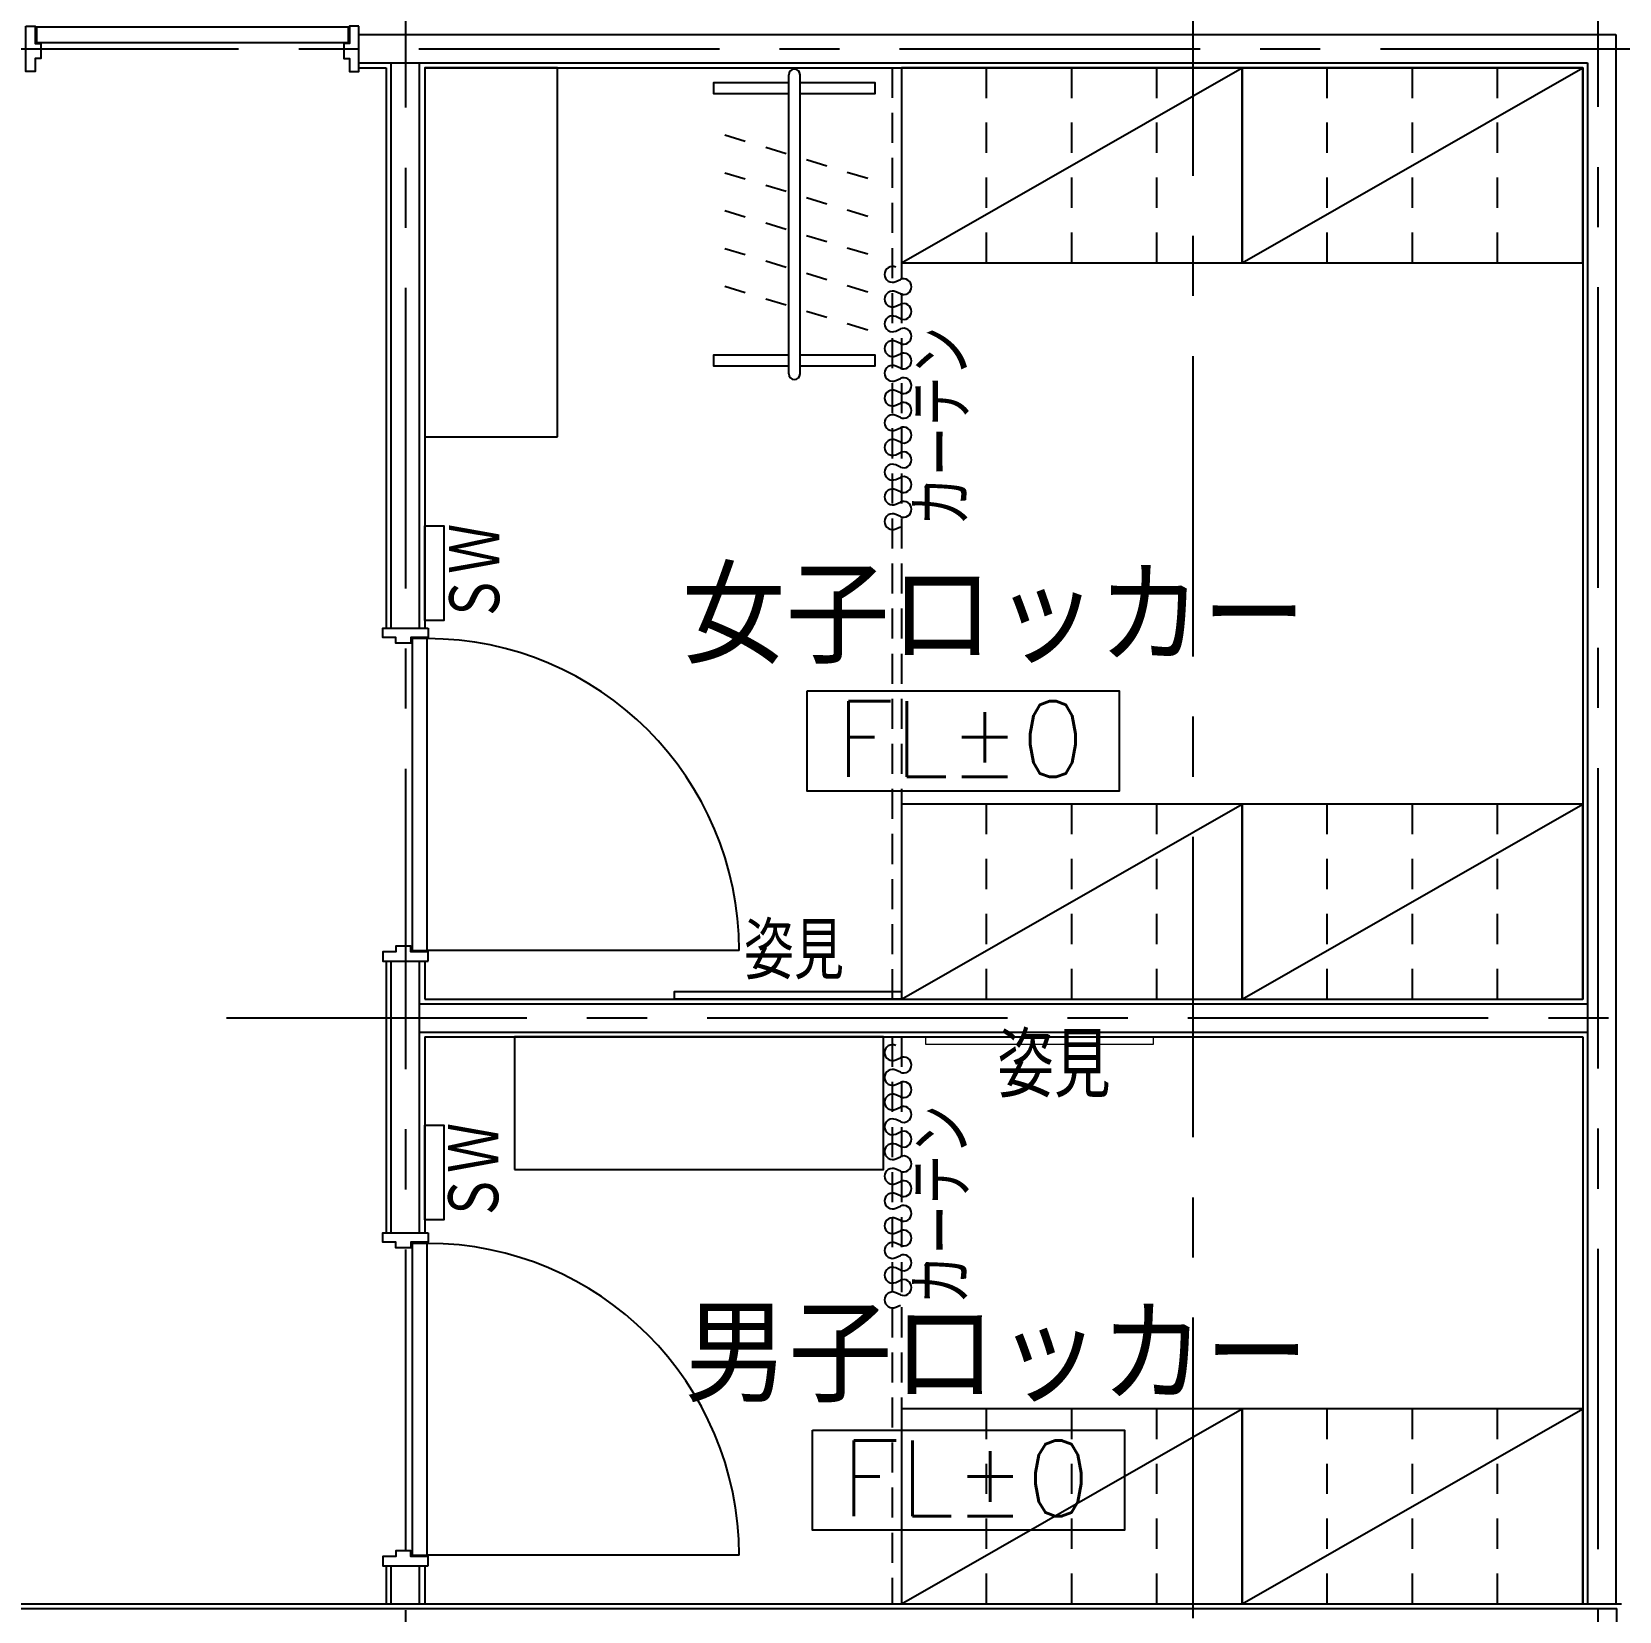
# Model space of a CAD drawing. Extents: x -119186 to 81195, y 1816 to 147180.
# Drawn here: x 36339 to 40532, y 25175 to 29348 of the extents above; entities that cross this region are included whole.
import ezdxf
from ezdxf.enums import TextEntityAlignment as Align

# ---------------------------------------------------------------- set-up
doc = ezdxf.new("R2010")
doc.units = 0
doc.header["$LTSCALE"] = 12.7
doc.header["$MEASUREMENT"] = 0
doc.linetypes.add('CENTER', pattern=[2, 1.25, -0.25, 0.25, -0.25])
doc.linetypes.add('HIDDEN2', pattern=[0.1875, 0.125, -0.0625])
doc.layers.get('0').update_dxf_attribs({"linetype": 'CONTINUOUS'})
for name, color, linetype in [('80_SHELL_TEXT', 7, 'CONTINUOUS'), ('A_建築（什器）', 8, 'CONTINUOUS'), ('A_建築（建具）', 2, 'CONTINUOUS'), ('A_建築（新設・仕上げ）', 2, 'CONTINUOUS'), ('A_建築（軽鉄下地）', 8, 'CONTINUOUS'), ('A_通り芯', 8, 'CENTER')]:
    doc.layers.add(name, color=color, linetype=linetype)
doc.styles.add('eqsp1', font='simplex.shx', dxfattribs={"bigfont": 'extfont.shx'})
doc.styles.get("Standard").update_dxf_attribs({"font": 'txt', "bigfont": 'BIGFONT.SHX'})

# ---------------------------------------------------------------- blocks, each defined once
blk = doc.blocks.new('パイプハンガータテ伸縮タイプ')
at = {"color": 0}
for p, q in [((-15, 15), (-15, 805)), ((15, 15), (15, 805)), ((-129.6, 629.2), (-183.5, 645.5)), ((-21.9, 596.4), (-75.8, 612.8)), ((-129.6, 529.2), (-183.5, 545.5)), ((85.9, 563.7), (32, 580.1)), ((193.7, 530.9), (139.8, 547.3)), ((-21.9, 496.4), (-75.8, 512.8)), ((85.9, 463.7), (32, 480.1)), ((-129.6, 429.2), (-183.5, 445.5)), ((193.7, 430.9), (139.8, 447.3)), ((-21.9, 396.4), (-75.8, 412.8)), ((85.9, 363.7), (32, 380.1)), ((-129.6, 329.2), (-183.5, 345.5)), ((193.7, 330.9), (139.8, 347.3)), ((-21.9, 296.4), (-75.8, 312.8)), ((85.9, 263.7), (32, 280.1)), ((-129.6, 229.2), (-183.5, 245.5)), ((-21.9, 196.4), (-75.8, 212.8)), ((193.7, 230.9), (139.8, 247.3)), ((85.9, 163.7), (32, 180.1)), ((193.7, 130.9), (139.8, 147.3))]:
    blk.add_line(p, q, dxfattribs=at)
for points in [[(-15, 755), (-212.5, 755), (-212.5, 785), (-15, 785)], [(15, 785), (212.5, 785), (212.5, 755), (15, 755)], [(-15, 35), (-212.5, 35), (-212.5, 65), (-15, 65)], [(15, 65), (212.5, 65), (212.5, 35), (15, 35)]]:
    blk.add_lwpolyline(points, dxfattribs=at)
for centre, start, end in [((0, 805), 0, 180), ((0, 15), 180, 0)]:
    blk.add_arc(centre, 15, start, end, dxfattribs=at)
blk = doc.blocks.new('*U33')
at = {"linetype": 'Continuous', "lineweight": 0}
blk.add_lwpolyline([(0, 0), (0, 20), (600, 20), (600, 0)], close=True, dxfattribs=at)
at = {"color": 150, "style": 'eqsp1', "width": 0.8}
blk.add_text('姿見', height=170, dxfattribs=at).set_placement((338.2, -191.1), align=Align.BOTTOM_CENTER)

msp = doc.modelspace()

# ---------------------------------------------------------------- linework, layer by layer
for points in [[(37377.41, 27792.44), (37377.41, 28042.44), (37427.41, 28042.44), (37427.41, 27792.44)], [(37377.41, 26209.75), (37377.41, 26459.75), (37427.41, 26459.75), (37427.41, 26209.75)]]:
    msp.add_lwpolyline(points, close=True)
at = {"layer": '80_SHELL_TEXT', "color": 0}
for points in [[(38386.69, 27606.53), (39211.04, 27606.53), (39211.04, 27341.92), (38386.69, 27341.92)], [(38401.26, 25653.93), (39225.61, 25653.93), (39225.61, 25389.32), (38401.26, 25389.32)]]:
    msp.add_lwpolyline(points, close=True, dxfattribs=at)
at = {"layer": 'A_建築（什器）', "linetype": 'HIDDEN2', "ltscale": 50}
for p, q in [((38611.16, 29252.63), (38611.16, 26792.64)), ((38636.16, 29252.63), (38636.16, 26792.64)), ((38611.16, 26692.64), (38611.16, 25195.13)), ((38636.16, 26692.64), (38636.16, 25195.13))]:
    msp.add_line(p, q, dxfattribs=at)
at = {"layer": 'A_建築（什器）'}
for p, q in [((38636.16, 28737.63), (39536.16, 29252.63)), ((38861.16, 29172.63), (38861.16, 29252.63)), ((39086.16, 29172.63), (39086.16, 29252.63)), ((39311.16, 29172.63), (39311.16, 29252.63)), ((39536.16, 28737.63), (40436.16, 29252.64)), ((39761.16, 29172.63), (39761.16, 29252.63)), ((39986.16, 29172.64), (39986.16, 29252.64)), ((40211.16, 29172.64), (40211.16, 29252.64)), ((38861.16, 29027.63), (38861.16, 29107.63)), ((39086.16, 29027.63), (39086.16, 29107.63)), ((39311.16, 29027.63), (39311.16, 29107.63)), ((39761.16, 29027.63), (39761.16, 29107.63)), ((39986.16, 29027.64), (39986.16, 29107.64)), ((40211.16, 29027.64), (40211.16, 29107.64)), ((38861.16, 28882.63), (38861.16, 28962.63)), ((39086.16, 28882.63), (39086.16, 28962.63)), ((39311.16, 28882.63), (39311.16, 28962.63)), ((39761.16, 28882.63), (39761.16, 28962.63)), ((39986.16, 28882.64), (39986.16, 28962.64)), ((40211.16, 28882.64), (40211.16, 28962.64)), ((38861.16, 28737.63), (38861.16, 28817.63)), ((39086.16, 28737.63), (39086.16, 28817.63)), ((39311.16, 28737.63), (39311.16, 28817.63)), ((39761.16, 28737.63), (39761.16, 28817.63)), ((39986.16, 28737.64), (39986.16, 28817.64)), ((40211.16, 28737.64), (40211.16, 28817.64)), ((38621.38, 28687.69), (38633.18, 28693.1)), ((38633.19, 28655.03), (38621.38, 28660.45)), ((38633.17, 28655.03), (38621.38, 28660.45)), ((38621.38, 28622.38), (38633.19, 28627.79)), ((38621.38, 28622.37), (38633.18, 28627.79)), ((38633.19, 28589.72), (38621.38, 28595.14)), ((38621.38, 28557.07), (38633.19, 28562.48)), ((38633.19, 28524.4), (38621.38, 28529.83)), ((38633.18, 28524.41), (38621.39, 28529.83)), ((38621.38, 28491.75), (38633.18, 28497.17)), ((38621.38, 28491.75), (38633.19, 28497.17)), ((38633.19, 28459.09), (38621.38, 28464.52)), ((38621.38, 28426.44), (38633.18, 28431.86)), ((38633.17, 28393.79), (38621.38, 28399.2)), ((38621.38, 28361.13), (38633.18, 28366.55)), ((38633.17, 28328.47), (38621.38, 28333.89)), ((38621.38, 28295.82), (38633.18, 28301.23)), ((38633.17, 28263.16), (38621.38, 28268.58)), ((38621.38, 28230.5), (38633.18, 28235.92)), ((38633.17, 28197.85), (38621.38, 28203.27)), ((38621.38, 28165.19), (38633.18, 28170.61)), ((38633.17, 28132.54), (38621.38, 28137.96)), ((38633.17, 28132.54), (38621.38, 28137.95)), ((38621.38, 28099.88), (38633.18, 28105.3)), ((38633.17, 28067.23), (38621.38, 28072.64)), ((38621.38, 28034.57), (38633.18, 28039.99)), ((38636.16, 26792.63), (39536.16, 27307.64)), ((38861.16, 27227.63), (38861.16, 27307.63)), ((39086.16, 27227.64), (39086.16, 27307.64)), ((39311.16, 27227.64), (39311.16, 27307.64)), ((39536.16, 26792.64), (40436.16, 27307.64)), ((39761.16, 27227.64), (39761.16, 27307.64)), ((39986.16, 27227.64), (39986.16, 27307.64)), ((40211.16, 27227.64), (40211.16, 27307.64)), ((38861.16, 27082.63), (38861.16, 27162.63)), ((39086.16, 27082.64), (39086.16, 27162.64)), ((39311.16, 27082.64), (39311.16, 27162.64)), ((39761.16, 27082.64), (39761.16, 27162.64)), ((39986.16, 27082.64), (39986.16, 27162.64)), ((40211.16, 27082.64), (40211.16, 27162.64)), ((38861.16, 26937.63), (38861.16, 27017.63)), ((39086.16, 26937.64), (39086.16, 27017.64)), ((39311.16, 26937.64), (39311.16, 27017.64)), ((39761.16, 26937.64), (39761.16, 27017.64)), ((39986.16, 26937.64), (39986.16, 27017.64)), ((40211.16, 26937.64), (40211.16, 27017.64)), ((38861.16, 26792.63), (38861.16, 26872.63)), ((39086.16, 26792.64), (39086.16, 26872.64)), ((39311.16, 26792.64), (39311.16, 26872.64)), ((39761.16, 26792.64), (39761.16, 26872.64)), ((39986.16, 26792.64), (39986.16, 26872.64)), ((40211.16, 26792.64), (40211.16, 26872.64)), ((38621.38, 26631.94), (38633.18, 26637.35)), ((38633.19, 26599.28), (38621.38, 26604.7)), ((38633.17, 26599.28), (38621.38, 26604.7)), ((38621.38, 26566.62), (38633.19, 26572.04)), ((38621.38, 26566.62), (38633.18, 26572.04)), ((38633.19, 26533.97), (38621.38, 26539.39)), ((38621.38, 26501.31), (38633.19, 26506.73)), ((38633.19, 26468.65), (38621.38, 26474.07)), ((38633.18, 26468.66), (38621.39, 26474.08)), ((38621.38, 26436), (38633.18, 26441.42)), ((38621.38, 26436), (38633.19, 26441.42)), ((38633.19, 26403.34), (38621.38, 26408.76)), ((38621.38, 26370.69), (38633.18, 26376.11)), ((38633.17, 26338.04), (38621.38, 26343.45)), ((38621.38, 26305.38), (38633.18, 26310.8)), ((38633.17, 26272.72), (38621.38, 26278.14)), ((38621.38, 26240.07), (38633.18, 26245.48)), ((38633.17, 26207.41), (38621.38, 26212.83)), ((38621.38, 26174.75), (38633.18, 26180.17)), ((38633.17, 26142.1), (38621.38, 26147.52)), ((38621.38, 26109.44), (38633.18, 26114.86)), ((38633.17, 26076.79), (38621.38, 26082.21)), ((38633.17, 26076.79), (38621.38, 26082.2)), ((38621.38, 26044.13), (38633.18, 26049.55)), ((38633.17, 26011.48), (38621.38, 26016.89)), ((38621.38, 25978.82), (38633.18, 25984.24)), ((38636.16, 25195.13), (39536.16, 25710.14)), ((38861.16, 25630.13), (38861.16, 25710.13)), ((39086.16, 25630.14), (39086.16, 25710.14)), ((39311.16, 25630.14), (39311.16, 25710.14)), ((39536.16, 25195.14), (40436.16, 25710.14)), ((39761.16, 25630.14), (39761.16, 25710.14)), ((39986.16, 25630.14), (39986.16, 25710.14)), ((40211.16, 25630.14), (40211.16, 25710.14)), ((38861.16, 25485.13), (38861.16, 25565.13)), ((39086.16, 25485.14), (39086.16, 25565.14)), ((39311.16, 25485.14), (39311.16, 25565.14)), ((39761.16, 25485.14), (39761.16, 25565.14)), ((39986.16, 25485.14), (39986.16, 25565.14)), ((40211.16, 25485.14), (40211.16, 25565.14)), ((38861.16, 25340.13), (38861.16, 25420.13)), ((39086.16, 25340.14), (39086.16, 25420.14)), ((39311.16, 25340.14), (39311.16, 25420.14)), ((39761.16, 25340.14), (39761.16, 25420.14)), ((39986.16, 25340.14), (39986.16, 25420.14)), ((40211.16, 25340.14), (40211.16, 25420.14)), ((38861.16, 25195.13), (38861.16, 25275.13)), ((39086.16, 25195.14), (39086.16, 25275.14)), ((39311.16, 25195.14), (39311.16, 25275.14)), ((39761.16, 25195.14), (39761.16, 25275.14)), ((39986.16, 25195.14), (39986.16, 25275.14)), ((40211.16, 25195.14), (40211.16, 25275.14))]:
    msp.add_line(p, q, dxfattribs=at)
for points in [[(37727.41, 28277.64), (37727.41, 29252.64), (37377.41, 29252.64), (37377.41, 28277.64)], [(38636.16, 28737.63), (39536.16, 28737.63), (39536.16, 29252.63), (38636.16, 29252.63)], [(39536.16, 28737.63), (40436.16, 28737.64), (40436.16, 29252.64), (39536.16, 29252.63)], [(38636.16, 26792.63), (39536.16, 26792.64), (39536.16, 27307.64), (38636.16, 27307.63)], [(39536.16, 26792.64), (40436.16, 26792.64), (40436.16, 27307.64), (39536.16, 27307.64)], [(38036.17, 26792.64), (38036.17, 26812.64), (38636.17, 26812.64), (38636.17, 26792.64)], [(37613.86, 26342.64), (38588.86, 26342.64), (38588.86, 26692.64), (37613.86, 26692.64)], [(38636.16, 25195.13), (39536.16, 25195.14), (39536.16, 25710.14), (38636.16, 25710.13)], [(39536.16, 25195.14), (40436.16, 25195.14), (40436.16, 25710.14), (39536.16, 25710.14)]]:
    msp.add_lwpolyline(points, close=True, dxfattribs=at)
for centre, radius, start, end in [((38612.64, 28706.72), 20.94, 65.34521, 179.9952), ((38612.64, 28706.73), 20.94, 65.34521, 179.9952), ((38612.65, 28706.72), 20.95, 179.99583, 294.63877), ((38612.65, 28706.73), 20.95, 179.99583, 294.63877), ((38612.64, 28706.73), 20.95, 179.99583, 294.63877), ((38641.92, 28674.06), 20.95, 359.99583, 114.63877), ((38612.64, 28641.42), 20.94, 65.34521, 179.9952), ((38612.64, 28641.41), 20.94, 65.34521, 179.9952), ((38641.92, 28674.07), 20.95, 245.32968, 359.98772), ((38612.65, 28641.42), 20.95, 179.99583, 294.63877), ((38612.65, 28641.41), 20.95, 179.99583, 294.63877), ((38612.64, 28641.41), 20.95, 179.99583, 294.63877), ((38641.92, 28608.75), 20.95, 359.99583, 114.63877), ((38641.93, 28608.75), 20.94, 245.34503, 0.00416), ((38612.64, 28576.11), 20.94, 65.34521, 179.9952), ((38612.65, 28576.11), 20.95, 179.99583, 294.63877), ((38641.92, 28543.44), 20.95, 359.99583, 114.63877), ((38612.64, 28510.79), 20.94, 65.34521, 179.9952), ((38612.65, 28510.79), 20.94, 65.34521, 179.9952), ((38641.92, 28543.45), 20.95, 245.32968, 359.98772), ((38612.64, 28510.79), 20.95, 179.99583, 294.63877), ((38612.65, 28510.79), 20.95, 179.99583, 294.63877), ((38612.65, 28510.79), 20.95, 179.99583, 294.63877), ((38641.92, 28478.13), 20.95, 359.99583, 114.63877), ((38641.92, 28478.13), 20.95, 359.99583, 114.63877), ((38641.92, 28478.13), 20.94, 245.34503, 0.00416), ((38612.64, 28445.48), 20.94, 65.34521, 179.9952), ((38612.64, 28445.48), 20.95, 179.99583, 294.63877), ((38612.64, 28380.17), 20.94, 65.34521, 179.9952), ((38641.92, 28412.82), 20.95, 245.32968, 359.98772), ((38641.92, 28412.82), 20.95, 359.99583, 114.63877), ((38612.65, 28380.17), 20.95, 179.99583, 294.63877), ((38612.64, 28380.17), 20.95, 179.99583, 294.63877), ((38641.92, 28347.51), 20.95, 359.99583, 114.63877), ((38612.64, 28314.86), 20.94, 65.34521, 179.9952), ((38612.65, 28314.86), 20.95, 179.99583, 294.63877), ((38612.64, 28314.86), 20.95, 179.99583, 294.63877), ((38641.92, 28347.51), 20.95, 245.32968, 359.98772), ((38612.64, 28249.54), 20.94, 65.34521, 179.9952), ((38641.92, 28282.2), 20.95, 245.32968, 359.98772), ((38641.92, 28282.19), 20.95, 359.99583, 114.63877), ((38612.65, 28249.54), 20.95, 179.99583, 294.63877), ((38612.64, 28249.54), 20.95, 179.99583, 294.63877), ((38641.92, 28216.88), 20.95, 359.99583, 114.63877), ((38612.64, 28184.23), 20.94, 65.34521, 179.9952), ((38612.65, 28184.23), 20.95, 179.99583, 294.63877), ((38612.64, 28184.23), 20.95, 179.99583, 294.63877), ((38641.92, 28216.88), 20.95, 245.32968, 359.98772), ((38641.92, 28151.57), 20.95, 245.32968, 359.98772), ((38641.92, 28151.57), 20.95, 245.32968, 359.98772), ((38641.92, 28151.57), 20.95, 359.99583, 114.63877), ((38612.64, 28118.92), 20.94, 65.34521, 179.9952), ((38612.64, 28118.92), 20.94, 65.34521, 179.9952), ((38612.65, 28118.92), 20.95, 179.99583, 294.63877), ((38612.65, 28118.92), 20.95, 179.99583, 294.63877), ((38612.64, 28118.92), 20.95, 179.99583, 294.63877), ((38641.92, 28086.26), 20.95, 359.99583, 114.63877), ((38612.64, 28053.61), 20.94, 65.34521, 179.9952), ((38641.92, 28086.26), 20.95, 245.32968, 359.98772), ((38612.65, 28053.61), 20.95, 179.99583, 294.63877), ((38612.64, 28053.61), 20.95, 179.99583, 294.63877), ((38612.64, 26650.97), 20.94, 65.34521, 179.9952), ((38612.64, 26650.98), 20.94, 65.34521, 179.9952), ((38612.65, 26650.97), 20.95, 179.99583, 294.63877), ((38612.65, 26650.98), 20.95, 179.99583, 294.63877), ((38612.64, 26650.98), 20.95, 179.99583, 294.63877), ((38641.92, 26618.31), 20.95, 359.99583, 114.63877), ((38612.64, 26585.66), 20.94, 65.34521, 179.9952), ((38612.64, 26585.66), 20.94, 65.34521, 179.9952), ((38641.92, 26618.32), 20.95, 245.32968, 359.98772), ((38612.65, 26585.66), 20.95, 179.99583, 294.63877), ((38612.65, 26585.66), 20.95, 179.99583, 294.63877), ((38612.64, 26585.66), 20.95, 179.99583, 294.63877), ((38641.92, 26553), 20.95, 359.99583, 114.63877), ((38641.93, 26553), 20.94, 245.34503, 0.00416), ((38612.64, 26520.35), 20.94, 65.34521, 179.9952), ((38612.65, 26520.35), 20.95, 179.99583, 294.63877), ((38641.92, 26487.69), 20.95, 359.99583, 114.63877), ((38612.64, 26455.04), 20.94, 65.34521, 179.9952), ((38612.65, 26455.04), 20.94, 65.34521, 179.9952), ((38641.92, 26487.7), 20.95, 245.32968, 359.98772), ((38612.64, 26455.04), 20.95, 179.99583, 294.63877), ((38612.65, 26455.04), 20.95, 179.99583, 294.63877), ((38612.65, 26455.04), 20.95, 179.99583, 294.63877), ((38641.92, 26422.38), 20.95, 359.99583, 114.63877), ((38641.92, 26422.38), 20.95, 359.99583, 114.63877), ((38641.92, 26422.37), 20.94, 245.34503, 0.00416), ((38612.64, 26389.73), 20.94, 65.34521, 179.9952), ((38612.64, 26389.73), 20.95, 179.99583, 294.63877), ((38612.64, 26324.42), 20.94, 65.34521, 179.9952), ((38641.92, 26357.07), 20.95, 245.32968, 359.98772), ((38641.92, 26357.07), 20.95, 359.99583, 114.63877), ((38612.65, 26324.42), 20.95, 179.99583, 294.63877), ((38612.64, 26324.42), 20.95, 179.99583, 294.63877), ((38641.92, 26291.76), 20.95, 359.99583, 114.63877), ((38612.64, 26259.11), 20.94, 65.34521, 179.9952), ((38612.65, 26259.11), 20.95, 179.99583, 294.63877), ((38612.64, 26259.11), 20.95, 179.99583, 294.63877), ((38641.92, 26291.76), 20.95, 245.32968, 359.98772), ((38612.64, 26193.79), 20.94, 65.34521, 179.9952), ((38641.92, 26226.45), 20.95, 245.32968, 359.98772), ((38641.92, 26226.44), 20.95, 359.99583, 114.63877), ((38612.65, 26193.79), 20.95, 179.99583, 294.63877), ((38612.64, 26193.79), 20.95, 179.99583, 294.63877), ((38641.92, 26161.13), 20.95, 359.99583, 114.63877), ((38612.64, 26128.48), 20.94, 65.34521, 179.9952), ((38612.65, 26128.48), 20.95, 179.99583, 294.63877), ((38612.64, 26128.48), 20.95, 179.99583, 294.63877), ((38641.92, 26161.13), 20.95, 245.32968, 359.98772), ((38641.92, 26095.82), 20.95, 245.32968, 359.98772), ((38641.92, 26095.82), 20.95, 245.32968, 359.98772), ((38641.92, 26095.82), 20.95, 359.99583, 114.63877), ((38612.64, 26063.17), 20.94, 65.34521, 179.9952), ((38612.64, 26063.17), 20.94, 65.34521, 179.9952), ((38612.65, 26063.17), 20.95, 179.99583, 294.63877), ((38612.65, 26063.17), 20.95, 179.99583, 294.63877), ((38612.64, 26063.17), 20.95, 179.99583, 294.63877), ((38641.92, 26030.51), 20.95, 359.99583, 114.63877), ((38612.64, 25997.86), 20.94, 65.34521, 179.9952), ((38641.92, 26030.51), 20.95, 245.32968, 359.98772), ((38612.65, 25997.86), 20.95, 179.99583, 294.63877), ((38612.64, 25997.86), 20.95, 179.99583, 294.63877)]:
    msp.add_arc(centre, radius, start, end, dxfattribs=at)
at = {"layer": 'A_建築（建具）'}
for p, q in [((38207.16, 26920.64), (37383.16, 26920.64)), ((38207.16, 25323.14), (37383.16, 25323.14))]:
    msp.add_line(p, q, dxfattribs=at)
for points in [[(36322.91, 29362.64), (36347.91, 29362.64), (36347.91, 29316.64), (36362.91, 29316.64), (36362.91, 29276.64), (36347.91, 29276.64), (36347.91, 29242.64), (36322.91, 29242.64), (36322.91, 29362.64)], [(37202.91, 29362.64), (37177.91, 29362.64), (37177.91, 29316.64), (37162.91, 29316.64), (37162.91, 29276.64), (37177.91, 29276.64), (37177.91, 29242.64), (37202.91, 29242.64), (37202.91, 29362.64)], [(37386.16, 27772.64), (37386.16, 27747.64), (37340.16, 27747.64), (37340.16, 27732.64), (37300.16, 27732.64), (37300.16, 27747.64), (37266.16, 27747.64), (37266.16, 27772.64), (37386.16, 27772.64)], [(37386.16, 26892.64), (37386.16, 26917.64), (37340.16, 26917.64), (37340.16, 26932.64), (37300.16, 26932.64), (37300.16, 26917.64), (37266.16, 26917.64), (37266.16, 26892.64), (37386.16, 26892.64)], [(37386.16, 26175.14), (37386.16, 26150.14), (37340.16, 26150.14), (37340.16, 26135.14), (37300.16, 26135.14), (37300.16, 26150.14), (37266.16, 26150.14), (37266.16, 26175.14), (37386.16, 26175.14)], [(37386.16, 25295.14), (37386.16, 25320.14), (37340.16, 25320.14), (37340.16, 25335.14), (37300.16, 25335.14), (37300.16, 25320.14), (37266.16, 25320.14), (37266.16, 25295.14), (37386.16, 25295.14)]]:
    msp.add_lwpolyline(points, dxfattribs=at)
for points in [[(37174.91, 29359.64), (36350.91, 29359.64), (36350.91, 29319.64), (37174.91, 29319.64)], [(37383.16, 26920.64), (37383.16, 27744.64), (37343.16, 27744.64), (37343.16, 26920.64)], [(37383.16, 25323.14), (37383.16, 26147.14), (37343.16, 26147.14), (37343.16, 25323.14)]]:
    msp.add_lwpolyline(points, close=True, dxfattribs=at)
for centre in [(37383.16, 26920.64), (37383.16, 25323.14)]:
    msp.add_arc(centre, 824, 0, 90, dxfattribs=at)
at = {"layer": 'A_建築（新設・仕上げ）'}
for p, q in [((37202.91, 29252.64), (37274.91, 29252.64)), ((37274.91, 29252.64), (37274.91, 27772.64)), ((37377.41, 29252.64), (40436.16, 29252.64)), ((37377.41, 29252.64), (37377.41, 27772.64)), ((40436.16, 29252.64), (40436.16, 26792.64)), ((37274.91, 26892.64), (37274.91, 26175.14)), ((37377.41, 26892.64), (37377.41, 26792.64)), ((37377.41, 26792.64), (40436.16, 26792.64)), ((37377.41, 26692.64), (40436.16, 26692.64)), ((37377.41, 26692.64), (37377.41, 26175.14)), ((40436.16, 26692.64), (40436.16, 25195.14)), ((37274.91, 25295.14), (37274.91, 25195.14)), ((37377.41, 25295.14), (37377.41, 25195.14)), ((32558.66, 25195.14), (40538.66, 25195.14)), ((32571.16, 25182.64), (40526.16, 25182.64)), ((40526.16, 22688.87), (40526.16, 25182.64))]:
    msp.add_line(p, q, dxfattribs=at)
at = {"layer": 'A_建築（軽鉄下地）', "color": 8, "ltscale": 50}
for p, q in [((37202.91, 29340.14), (40523.66, 29340.14)), ((40523.66, 29340.14), (40523.66, 25195.14)), ((37202.91, 29265.14), (40448.66, 29265.14)), ((37287.41, 29265.14), (37287.41, 27772.64)), ((37362.41, 29265.14), (37362.41, 27772.64)), ((40448.66, 29265.14), (40448.66, 25195.14)), ((37287.41, 26892.64), (37287.41, 26175.14)), ((37362.41, 26892.64), (37362.41, 26175.14)), ((37362.41, 26780.14), (40448.66, 26780.14)), ((37362.41, 26705.14), (40448.66, 26705.14)), ((37287.41, 25295.14), (37287.41, 25195.14)), ((37362.41, 25295.14), (37362.41, 25195.14))]:
    msp.add_line(p, q, dxfattribs=at)
at = {"layer": 'A_通り芯', "color": 8, "ltscale": 50}
for p, q in [((39406.16, 51351.05), (39406.16, 14056.3)), ((37326.16, 29940.99), (37326.16, 24163.8)), ((40476.16, 29942.77), (40476.16, 14056.3)), ((31011.27, 29302.64), (41145.2, 29302.64)), ((36852.69, 26742.64), (41145.2, 26742.64))]:
    msp.add_line(p, q, dxfattribs=at)

# ---------------------------------------------------------------- block references
msp.add_blockref('*U33', (38700.8, 26672.64))
at = {"layer": 'A_建築（什器）'}
msp.add_blockref('パイプハンガータテ伸縮タイプ', (38353.21, 28428.87), dxfattribs=at)

# ---------------------------------------------------------------- texts
at = {"layer": '80_SHELL_TEXT', "color": 0, "width": 0.8}
for s, p in [('カーテン', (38670.12, 28040.93)), ('ＳＷ', (37437.92, 27783.82)), ('カーテン', (38670.12, 25985.18)), ('ＳＷ', (37435.29, 26201.28))]:
    msp.add_text(s, height=150, rotation=90, dxfattribs=at).set_placement(p, align=Align.TOP_LEFT)
at = {"layer": '80_SHELL_TEXT', "color": 0}
for s, height, p in [('女子ロッカー', 250, (38055.14, 27929)), ('FL±0', 200, (38461.78, 27579.12)), ('男子ロッカー', 250, (38062.2, 25977.62)), ('FL±0', 200, (38476.35, 25626.53))]:
    msp.add_text(s, height=height, dxfattribs=at).set_placement(p, align=Align.TOP_LEFT)
at = {"layer": '80_SHELL_TEXT', "color": 0, "width": 0.8}
msp.add_text('姿見', height=150, dxfattribs=at).set_placement((38220.08, 26994.69), align=Align.TOP_LEFT)

doc.saveas('drawing.dxf')
